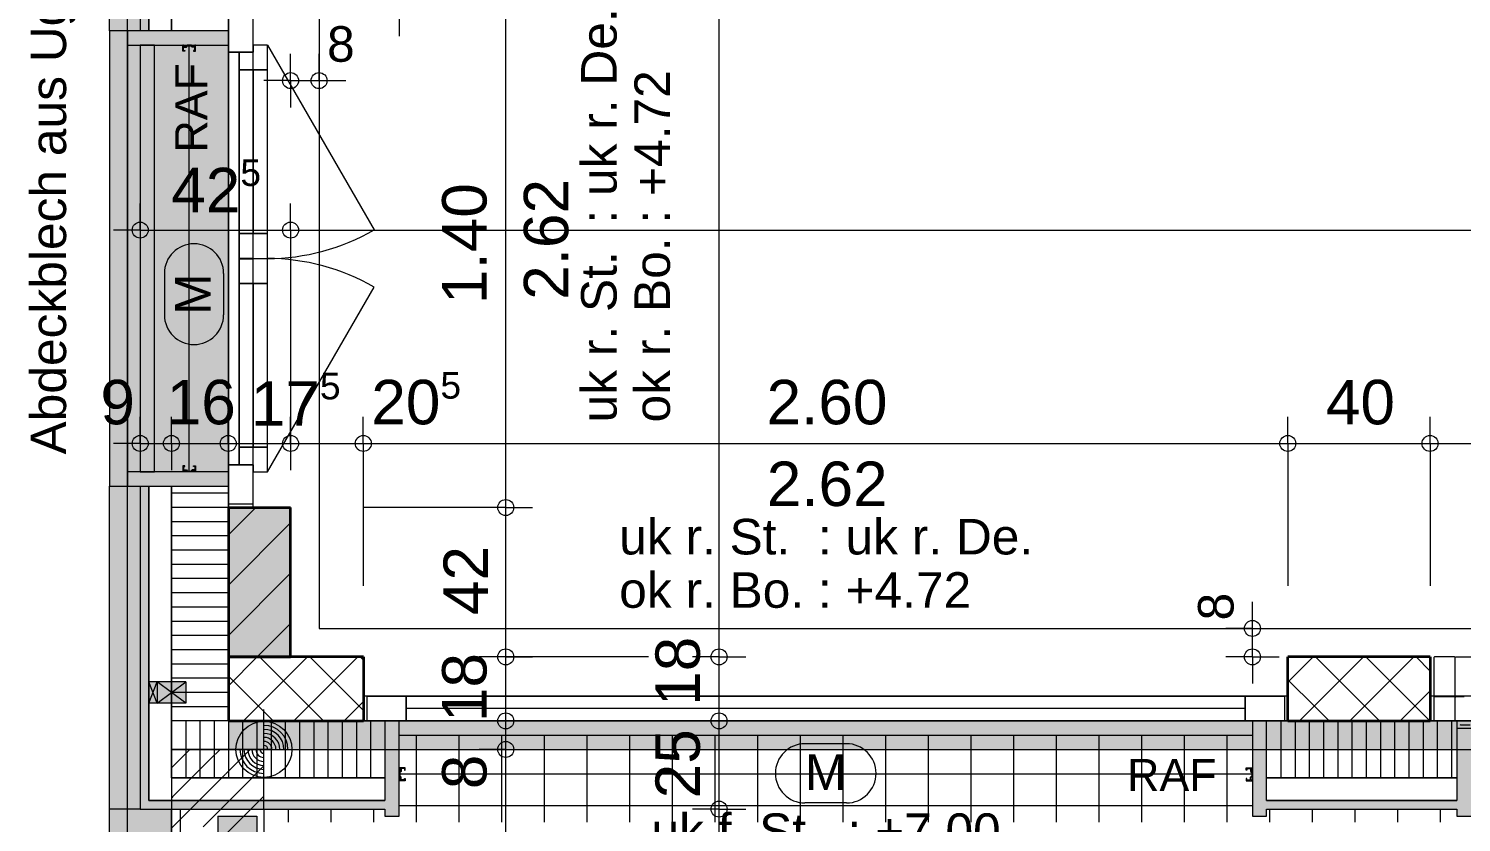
# Model space of a CAD drawing. Header units: metres. Extents: x 0.003 to 0.843, y 0.003 to 0.597.
# Drawn here: x 0.3071 to 0.3877, y 0.1575 to 0.2022 of the extents above; entities that cross this region are included whole.
import ezdxf

# ---------------------------------------------------------------- set-up
doc = ezdxf.new("R2010")
doc.units = ezdxf.units.M
for name, pattern in [('AUSGEZOGEN', [0]), ('LINIE_23', [0.0079, 0.004, -0.0013, 0, -0.0013, 0, -0.0013]), ('PUNKT2', [3.175, 0, -3.175]), ('STRICHLINIE', [19.05, 12.7, -6.35]), ('STRICHPUNKT', [25.4, 12.7, -6.35, 0, -6.35])]:
    doc.linetypes.add(name, pattern=pattern)
for name, color, linetype, lineweight in [('Allgemein', 7, 'AUSGEZOGEN', 18), ('Ausbau Raeume', 7, 'AUSGEZOGEN', 18), ('Aussenwandverkleidung', 7, 'AUSGEZOGEN', 18), ('Bauachsen grob', 7, 'STRICHPUNKT', 13), ('Beton Ansicht', 7, 'AUSGEZOGEN', 13), ('Beton verdeckt vorne', 7, 'STRICHLINIE', 13), ('Bodenplatte', 7, 'AUSGEZOGEN', 18), ('Daemmung', 7, 'AUSGEZOGEN', 18), ('Decke', 7, 'AUSGEZOGEN', 35), ('Dichtung', 240, 'AUSGEZOGEN', 13), ('Elektro Text', 251, 'AUSGEZOGEN', 18), ('Fenster', 7, 'AUSGEZOGEN', 18), ('Fuellflaeche tragende Wände MW', 7, 'AUSGEZOGEN', 13), ('Holz Fassadenverkleidung', 7, 'AUSGEZOGEN', 18), ('Holz Unterkonstruktion', 7, 'AUSGEZOGEN', 25), ('Holzgelaender', 7, 'AUSGEZOGEN', 25), ('Konstruktion oben', 7, 'STRICHLINIE', 13), ('Oeffnungsrichtung Fenster', 7, 'AUSGEZOGEN', 13), ('Rolladen', 7, 'AUSGEZOGEN', 13), ('Spengler', 7, 'AUSGEZOGEN', 18), ('Text Koten', 7, 'AUSGEZOGEN', 25), ('Text Werkplan Ausfuehrung', 7, 'AUSGEZOGEN', 25), ('Unterkonstruktion', 7, 'AUSGEZOGEN', 18), ('Vorhangbrett', 7, 'AUSGEZOGEN', 13), ('Wand Beton bewehrt', 7, 'AUSGEZOGEN', 35), ('Wand Mauerwerk tragend', 7, 'AUSGEZOGEN', 35), ('Werkplan- Ausfuehrungsmasse', 7, 'AUSGEZOGEN', 13)]:
    doc.layers.add(name, color=color, linetype=linetype, lineweight=lineweight)
doc.styles.add('ARIAL', font='ARIAL.TTF')

msp = doc.modelspace()

# ---------------------------------------------------------------- hatches: boundary and pattern name
at = {"layer": 'Allgemein', "linetype": 'AUSGEZOGEN', "lineweight": 13}
h = msp.add_hatch(color=32, dxfattribs=at)
h.paths.add_polyline_path([(0.31388, 0.15876), (0.31388, 0.17644), (0.3134, 0.17644), (0.3134, 0.15876)])
h.paths.add_polyline_path([(0.31388, 0.20204), (0.31388, 0.20324), (0.3134, 0.20324), (0.3134, 0.20204)])
for points in [[(0.32796, 0.16004), (0.32796, 0.16324), (0.32716, 0.16324), (0.32716, 0.16004), (0.32716, 0.15924), (0.32716, 0.15876), (0.32716, 0.15828), (0.32716, 0.15788), (0.32796, 0.15788), (0.32796, 0.15828), (0.32796, 0.15876), (0.32796, 0.15924)], [(0.37676, 0.16004), (0.37676, 0.16324), (0.37596, 0.16324), (0.37596, 0.16004), (0.37596, 0.15924), (0.37596, 0.15876), (0.37596, 0.15828), (0.37596, 0.15788), (0.37676, 0.15788), (0.37676, 0.15828), (0.37676, 0.15876), (0.37676, 0.15924)]]:
    msp.add_hatch(color=32, dxfattribs=at).paths.add_polyline_path(points)
h = msp.add_hatch(color=32, dxfattribs=at)
h.paths.add_polyline_path([(0.47236, 0.15876), (0.45036, 0.15876), (0.45036, 0.15828), (0.47236, 0.15828)])
h.paths.add_polyline_path([(0.57196, 0.15828), (0.57196, 0.15876), (0.56126, 0.15876), (0.56126, 0.15828)])
h.paths.add_polyline_path([(0.49836, 0.15828), (0.49836, 0.15876), (0.47636, 0.15876), (0.47636, 0.15828)])
h.paths.add_polyline_path([(0.3134, 0.15828), (0.32716, 0.15828), (0.32716, 0.15876), (0.3134, 0.15876)])
h.paths.add_polyline_path([(0.62156, 0.15876), (0.62156, 0.15828), (0.63484, 0.15828), (0.63484, 0.15876)])
h.paths.add_polyline_path([(0.37676, 0.15876), (0.37676, 0.15828), (0.38746, 0.15828), (0.38746, 0.15876)])
at = {"layer": 'Bodenplatte', "linetype": 'AUSGEZOGEN', "lineweight": 13}
msp.add_hatch(color=71, dxfattribs=at).paths.add_polyline_path([(0.31836, 0.16324), (0.31836, 0.16164), (0.63036, 0.16164), (0.63036, 0.16324)])
at = {"layer": 'Daemmung', "linetype": 'AUSGEZOGEN', "lineweight": 13}
for points in [[(0.31516, 0.20124), (0.31836, 0.20124), (0.31836, 0.20204), (0.31516, 0.20204), (0.31436, 0.20204), (0.31388, 0.20204), (0.3134, 0.20204), (0.31268, 0.20204), (0.31268, 0.20124), (0.3134, 0.20124), (0.31388, 0.20124), (0.31436, 0.20124)], [(0.31516, 0.17644), (0.31836, 0.17644), (0.31836, 0.17724), (0.31516, 0.17724), (0.31436, 0.17724), (0.31388, 0.17724), (0.3134, 0.17724), (0.31268, 0.17724), (0.31268, 0.17644), (0.3134, 0.17644), (0.31388, 0.17644), (0.31436, 0.17644)], [(0.38826, 0.16004), (0.38826, 0.162814), (0.38746, 0.162814), (0.38746, 0.16004), (0.38746, 0.15924), (0.38746, 0.15876), (0.38746, 0.15828), (0.38746, 0.15788), (0.38826, 0.15788), (0.38826, 0.15828), (0.38826, 0.15876), (0.38826, 0.15924)]]:
    msp.add_hatch(color=32, dxfattribs=at).paths.add_polyline_path(points)
at = {"layer": 'Fuellflaeche tragende Wände MW', "linetype": 'AUSGEZOGEN', "lineweight": 13}
msp.add_hatch(color=241, dxfattribs=at).paths.add_polyline_path([(0.31836, 0.17524), (0.31836, 0.16684), (0.32186, 0.16684), (0.32186, 0.17524)])
at = {"layer": 'Holz Unterkonstruktion', "linetype": 'AUSGEZOGEN', "lineweight": 13}
for points in [[(0.31436, 0.16424), (0.31436, 0.16544), (0.31388, 0.16544), (0.31388, 0.16424)], [(0.31596, 0.16424), (0.31596, 0.16544), (0.31436, 0.16544), (0.31436, 0.16424)]]:
    msp.add_hatch(color=32, dxfattribs=at).paths.add_polyline_path(points)
at = {"layer": 'Holzgelaender', "linetype": 'AUSGEZOGEN', "lineweight": 13}
msp.add_hatch(color=254, dxfattribs=at).paths.add_polyline_path([(0.3142, 0.20124), (0.3142, 0.17724), (0.3134, 0.17724), (0.3134, 0.20124)], flags=16)
at = {"layer": 'Rolladen', "linetype": 'AUSGEZOGEN', "lineweight": 13, "true_color": 0xf2edfc}
msp.add_hatch(color=7, dxfattribs=at).paths.add_polyline_path([(0.31776, 0.15788), (0.31776, 0.11774), (0.31996, 0.11774), (0.31996, 0.15788)])
at = {"layer": 'Spengler', "linetype": 'AUSGEZOGEN', "lineweight": 13}
for points in [[(0.31168, 0.23894), (0.31168, 0.20204), (0.3134, 0.20204), (0.3134, 0.23894)], [(0.31168, 0.17644), (0.31268, 0.17644), (0.31268, 0.17724), (0.31836, 0.17724), (0.31836, 0.20124), (0.31268, 0.20124), (0.31268, 0.20204), (0.31168, 0.20204)], [(0.31168, 0.17644), (0.31168, 0.10906), (0.37596, 0.10906), (0.37596, 0.11254), (0.31516, 0.11254), (0.31516, 0.15828), (0.3134, 0.15828), (0.3134, 0.17644)]]:
    msp.add_hatch(color=254, dxfattribs=at).paths.add_polyline_path(points)

# ---------------------------------------------------------------- linework, layer by layer
at = {"layer": 'Allgemein', "color": 7, "linetype": 'AUSGEZOGEN', "lineweight": 13}
for p, q in [((0.3134, 0.20324), (0.3134, 0.20204)), ((0.31388, 0.20204), (0.31388, 0.20324)), ((0.3134, 0.17644), (0.3134, 0.15876)), ((0.31388, 0.15924), (0.31388, 0.17644)), ((0.32796, 0.16324), (0.32716, 0.16324)), ((0.32716, 0.16324), (0.32716, 0.16004)), ((0.32796, 0.16004), (0.32796, 0.16324)), ((0.37676, 0.16324), (0.37596, 0.16324)), ((0.37596, 0.16324), (0.37596, 0.16004)), ((0.37676, 0.16004), (0.37676, 0.16324)), ((0.32716, 0.16004), (0.32716, 0.15924)), ((0.32796, 0.15924), (0.32796, 0.16004)), ((0.37596, 0.16004), (0.37596, 0.15924)), ((0.37676, 0.15924), (0.37676, 0.16004)), ((0.3134, 0.15876), (0.3134, 0.15828)), ((0.31388, 0.15876), (0.31388, 0.15924)), ((0.32716, 0.15876), (0.31388, 0.15876)), ((0.32716, 0.15924), (0.32716, 0.15876)), ((0.32796, 0.15876), (0.32796, 0.15924)), ((0.32796, 0.15828), (0.32796, 0.15876)), ((0.37596, 0.15924), (0.37596, 0.15876)), ((0.37596, 0.15876), (0.37596, 0.15828)), ((0.37676, 0.15876), (0.37676, 0.15924)), ((0.38746, 0.15876), (0.37676, 0.15876)), ((0.3134, 0.15828), (0.32036, 0.15828)), ((0.32036, 0.15828), (0.32716, 0.15828)), ((0.32716, 0.15828), (0.32716, 0.15788)), ((0.32796, 0.15788), (0.32796, 0.15828)), ((0.37596, 0.15828), (0.37596, 0.15788)), ((0.37676, 0.15788), (0.37676, 0.15828)), ((0.37676, 0.15828), (0.38746, 0.15828)), ((0.32716, 0.15788), (0.32796, 0.15788)), ((0.37596, 0.15788), (0.37676, 0.15788))]:
    msp.add_line(p, q, dxfattribs=at)
at = {"layer": 'Ausbau Raeume', "color": 254, "linetype": 'AUSGEZOGEN', "lineweight": 18}
for p, q in [((0.328942, 0.157546), (0.328942, 0.16244)), ((0.331342, 0.157546), (0.331342, 0.16244)), ((0.333742, 0.157546), (0.333742, 0.16244)), ((0.336142, 0.157546), (0.336142, 0.16244)), ((0.338542, 0.157546), (0.338542, 0.16244)), ((0.340942, 0.157546), (0.340942, 0.16244)), ((0.343342, 0.157546), (0.343342, 0.16244)), ((0.345742, 0.157546), (0.345742, 0.16244)), ((0.348142, 0.157546), (0.348142, 0.16244)), ((0.350542, 0.157546), (0.350542, 0.16244)), ((0.352942, 0.157546), (0.352942, 0.16244)), ((0.355342, 0.157546), (0.355342, 0.16244)), ((0.357742, 0.157546), (0.357742, 0.16244)), ((0.360142, 0.157546), (0.360142, 0.16244)), ((0.362542, 0.157546), (0.362542, 0.16244)), ((0.364942, 0.157546), (0.364942, 0.16244)), ((0.367342, 0.157546), (0.367342, 0.16244)), ((0.369742, 0.157546), (0.369742, 0.16244)), ((0.372142, 0.157546), (0.372142, 0.16244)), ((0.374542, 0.157546), (0.374542, 0.16244)), ((0.321742, 0.157546), (0.321742, 0.15828)), ((0.324142, 0.157546), (0.324142, 0.15828)), ((0.326542, 0.157546), (0.326542, 0.15828)), ((0.376942, 0.157546), (0.376942, 0.15828)), ((0.379342, 0.157546), (0.379342, 0.15828)), ((0.381742, 0.157546), (0.381742, 0.15828)), ((0.384142, 0.157546), (0.384142, 0.15828)), ((0.386542, 0.157546), (0.386542, 0.15828))]:
    msp.add_line(p, q, dxfattribs=at)
at = {"layer": 'Aussenwandverkleidung', "color": 7, "linetype": 'STRICHLINIE', "lineweight": 13}
msp.add_line((0.31268, 0.20124), (0.31268, 0.17724), dxfattribs=at)
at = {"layer": 'Bauachsen grob', "color": 32, "linetype": 'LINIE_23', "lineweight": 25, "true_color": 0xc36e14}
msp.add_line((0.32086, 0.01554), (0.32086, 0.58264), dxfattribs=at)
at = {"layer": 'Beton Ansicht', "color": 7, "linetype": 'AUSGEZOGEN', "lineweight": 13}
msp.add_line((0.32036, 0.15828), (0.32036, 0.11774), dxfattribs=at)
at = {"layer": 'Beton verdeckt vorne', "color": 7, "linetype": 'STRICHLINIE', "lineweight": 13}
for p, q in [((0.32076, 0.16164), (0.31516, 0.16164)), ((0.31836, 0.16164), (0.31516, 0.16164)), ((0.31516, 0.16164), (0.31516, 0.15828)), ((0.32036, 0.15828), (0.32036, 0.16164)), ((0.31516, 0.11254), (0.31516, 0.15828))]:
    msp.add_line(p, q, dxfattribs=at)
at = {"layer": 'Bodenplatte', "color": 92, "linetype": 'STRICHLINIE', "lineweight": 18}
for p, q in [((0.31836, 0.16324), (0.31836, 0.16164)), ((0.63036, 0.16324), (0.31836, 0.16324)), ((0.31516, 0.16164), (0.63356, 0.16164)), ((0.31516, 0.16164), (0.31516, 0.11254))]:
    msp.add_line(p, q, dxfattribs=at)
at = {"layer": 'Daemmung', "color": 7, "linetype": 'AUSGEZOGEN', "lineweight": 18}
for p, q in [((0.31516, 0.20324), (0.31516, 0.20204)), ((0.31836, 0.20204), (0.31836, 0.20324)), ((0.31836, 0.20204), (0.31516, 0.20204)), ((0.31516, 0.17644), (0.31836, 0.17644)), ((0.31516, 0.17644), (0.31516, 0.16324)), ((0.31836, 0.17524), (0.31836, 0.17644)), ((0.31836, 0.16684), (0.31836, 0.17524)), ((0.31836, 0.16324), (0.31836, 0.16684)), ((0.31516, 0.16324), (0.31516, 0.16004)), ((0.32596, 0.16324), (0.31836, 0.16324)), ((0.32716, 0.16324), (0.32596, 0.16324)), ((0.32716, 0.16324), (0.32716, 0.16004)), ((0.37676, 0.16004), (0.37676, 0.16324)), ((0.37796, 0.16324), (0.37676, 0.16324)), ((0.38596, 0.16324), (0.37796, 0.16324)), ((0.38746, 0.16324), (0.38596, 0.16324)), ((0.38746, 0.16324), (0.38746, 0.162814)), ((0.38746, 0.162814), (0.38746, 0.16004)), ((0.31516, 0.16004), (0.32716, 0.16004)), ((0.37676, 0.16004), (0.38746, 0.16004))]:
    msp.add_line(p, q, dxfattribs=at)
at = {"layer": 'Daemmung', "color": 7, "linetype": 'AUSGEZOGEN', "lineweight": 13}
for p, q in [((0.3134, 0.20204), (0.31268, 0.20204)), ((0.31268, 0.20204), (0.31268, 0.20124)), ((0.31436, 0.20204), (0.31388, 0.20204)), ((0.31516, 0.20204), (0.31436, 0.20204)), ((0.31836, 0.20204), (0.31516, 0.20204)), ((0.31836, 0.20124), (0.31836, 0.20204)), ((0.31268, 0.20124), (0.3134, 0.20124)), ((0.3134, 0.20124), (0.31388, 0.20124)), ((0.31388, 0.20124), (0.31436, 0.20124)), ((0.31436, 0.20124), (0.31516, 0.20124)), ((0.31516, 0.20124), (0.31836, 0.20124)), ((0.3134, 0.17724), (0.31268, 0.17724)), ((0.31268, 0.17724), (0.31268, 0.17644)), ((0.31388, 0.17724), (0.3134, 0.17724)), ((0.31436, 0.17724), (0.31388, 0.17724)), ((0.31516, 0.17724), (0.31436, 0.17724)), ((0.31836, 0.17724), (0.31516, 0.17724)), ((0.31836, 0.17644), (0.31836, 0.17724)), ((0.31268, 0.17644), (0.3134, 0.17644)), ((0.31388, 0.17644), (0.31436, 0.17644)), ((0.31436, 0.17644), (0.31516, 0.17644)), ((0.31516, 0.17644), (0.31836, 0.17644)), ((0.31596, 0.16324), (0.31596, 0.16004)), ((0.31596, 0.16324), (0.31596, 0.16004)), ((0.31676, 0.16324), (0.31676, 0.16004)), ((0.31756, 0.16324), (0.31756, 0.16004)), ((0.31836, 0.16324), (0.31836, 0.16004)), ((0.31916, 0.16324), (0.31916, 0.16004)), ((0.31916, 0.16324), (0.31916, 0.16004)), ((0.31996, 0.16324), (0.31996, 0.16004)), ((0.32076, 0.16324), (0.32076, 0.16004)), ((0.32156, 0.16324), (0.32156, 0.16004)), ((0.32236, 0.16324), (0.32236, 0.16004)), ((0.32236, 0.16324), (0.32236, 0.16004)), ((0.32316, 0.16324), (0.32316, 0.16004)), ((0.32396, 0.16324), (0.32396, 0.16004)), ((0.32476, 0.16324), (0.32476, 0.16004)), ((0.32556, 0.16324), (0.32556, 0.16004)), ((0.32556, 0.16324), (0.32556, 0.16004)), ((0.32636, 0.16324), (0.32636, 0.16004)), ((0.32716, 0.16324), (0.32716, 0.16004)), ((0.38826, 0.162814), (0.38746, 0.162814)), ((0.38746, 0.162814), (0.38746, 0.16004)), ((0.38746, 0.16004), (0.38746, 0.15924)), ((0.38746, 0.15924), (0.38746, 0.15876)), ((0.38746, 0.15828), (0.38746, 0.15788)), ((0.38746, 0.15788), (0.38826, 0.15788))]:
    msp.add_line(p, q, dxfattribs=at)
for points in [[(0.31836, 0.17604), (0.31836, 0.17604), (0.31836, 0.17604), (0.31836, 0.17604), (0.31516, 0.17604)], [(0.31836, 0.17604), (0.31836, 0.17604), (0.31836, 0.17604), (0.31836, 0.17604), (0.31516, 0.17604)], [(0.31836, 0.17524), (0.31836, 0.17524), (0.31836, 0.17524), (0.31836, 0.17524), (0.31516, 0.17524)], [(0.31836, 0.17444), (0.31836, 0.17444), (0.31836, 0.17444), (0.31836, 0.17444), (0.31516, 0.17444)], [(0.31836, 0.17364), (0.31836, 0.17364), (0.31836, 0.17364), (0.31836, 0.17364), (0.31516, 0.17364)], [(0.31836, 0.17284), (0.31836, 0.17284), (0.31836, 0.17284), (0.31836, 0.17284), (0.31516, 0.17284)], [(0.31836, 0.17284), (0.31836, 0.17284), (0.31836, 0.17284), (0.31836, 0.17284), (0.31516, 0.17284)], [(0.31836, 0.17204), (0.31836, 0.17204), (0.31836, 0.17204), (0.31836, 0.17204), (0.31516, 0.17204)], [(0.31836, 0.17124), (0.31836, 0.17124), (0.31836, 0.17124), (0.31836, 0.17124), (0.31516, 0.17124)], [(0.31836, 0.17044), (0.31836, 0.17044), (0.31836, 0.17044), (0.31836, 0.17044), (0.31516, 0.17044)], [(0.31836, 0.16964), (0.31836, 0.16964), (0.31836, 0.16964), (0.31836, 0.16964), (0.31516, 0.16964)], [(0.31836, 0.16964), (0.31836, 0.16964), (0.31836, 0.16964), (0.31836, 0.16964), (0.31516, 0.16964)], [(0.31836, 0.16884), (0.31836, 0.16884), (0.31836, 0.16884), (0.31836, 0.16884), (0.31516, 0.16884)], [(0.31836, 0.16804), (0.31836, 0.16804), (0.31516, 0.16804)], [(0.31836, 0.16724), (0.31836, 0.16724), (0.31516, 0.16724)], [(0.31836, 0.16644), (0.31836, 0.16644), (0.31516, 0.16644)], [(0.31836, 0.16644), (0.31836, 0.16644), (0.31516, 0.16644)], [(0.31836, 0.16564), (0.31836, 0.16564), (0.31516, 0.16564)], [(0.31836, 0.16484), (0.31836, 0.16484), (0.31516, 0.16484)], [(0.31836, 0.16404), (0.31836, 0.16404), (0.31516, 0.16404)], [(0.31836, 0.16324), (0.31836, 0.16324), (0.31516, 0.16324)], [(0.37756, 0.16324), (0.37756, 0.16324), (0.37756, 0.16324), (0.37756, 0.16324), (0.37756, 0.16004)], [(0.37836, 0.16324), (0.37836, 0.16324), (0.37836, 0.16324), (0.37836, 0.16324), (0.37836, 0.16004)], [(0.37916, 0.16324), (0.37916, 0.16324), (0.37916, 0.16324), (0.37916, 0.16324), (0.37916, 0.16004)], [(0.37996, 0.16324), (0.37996, 0.16324), (0.37996, 0.16324), (0.37996, 0.16324), (0.37996, 0.16004)], [(0.37996, 0.16324), (0.37996, 0.16324), (0.37996, 0.16324), (0.37996, 0.16324), (0.37996, 0.16004)], [(0.38076, 0.16324), (0.38076, 0.16324), (0.38076, 0.16324), (0.38076, 0.16324), (0.38076, 0.16004)], [(0.38156, 0.16324), (0.38156, 0.16324), (0.38156, 0.16324), (0.38156, 0.16324), (0.38156, 0.16004)], [(0.38236, 0.16324), (0.38236, 0.16324), (0.38236, 0.16324), (0.38236, 0.16324), (0.38236, 0.16004)], [(0.38316, 0.16324), (0.38316, 0.16324), (0.38316, 0.16324), (0.38316, 0.16324), (0.38316, 0.16004)], [(0.38316, 0.16324), (0.38316, 0.16324), (0.38316, 0.16324), (0.38316, 0.16324), (0.38316, 0.16004)], [(0.38396, 0.16324), (0.38396, 0.16324), (0.38396, 0.16324), (0.38396, 0.16324), (0.38396, 0.16004)], [(0.38476, 0.16324), (0.38476, 0.16324), (0.38476, 0.16324), (0.38476, 0.16324), (0.38476, 0.16004)], [(0.38556, 0.16324), (0.38556, 0.16324), (0.38556, 0.16324), (0.38556, 0.16324), (0.38556, 0.16004)], [(0.38636, 0.16324), (0.38636, 0.16324), (0.38636, 0.16324), (0.38636, 0.16324), (0.38636, 0.16004)], [(0.38636, 0.16324), (0.38636, 0.16324), (0.38636, 0.16324), (0.38636, 0.16324), (0.38636, 0.16004)], [(0.38716, 0.16324), (0.38716, 0.16324), (0.38716, 0.16324), (0.38716, 0.16324), (0.38716, 0.16004)]]:
    msp.add_lwpolyline(points, dxfattribs=at)
at = {"layer": 'Decke', "color": 92, "linetype": 'STRICHPUNKT', "lineweight": 18}
for p, q in [((0.31836, 0.16324), (0.31836, 0.16164)), ((0.63036, 0.16324), (0.31836, 0.16324)), ((0.31836, 0.16164), (0.31516, 0.16164)), ((0.31516, 0.16164), (0.31516, 0.11254)), ((0.31836, 0.16164), (0.63036, 0.16164))]:
    msp.add_line(p, q, dxfattribs=at)
at = {"layer": 'Dichtung', "color": 21, "linetype": 'AUSGEZOGEN', "lineweight": 13, "true_color": 0xffa8a8}
for p, q in [((0.31516, 0.160605), (0.316195, 0.16164)), ((0.317359, 0.161107), (0.317892, 0.16164)), ((0.318208, 0.160258), (0.319589, 0.16164)), ((0.315238, 0.158986), (0.317355, 0.161103)), ((0.319056, 0.15941), (0.32036, 0.160714)), ((0.316086, 0.158137), (0.318204, 0.160254)), ((0.31516, 0.158908), (0.315234, 0.158981)), ((0.316935, 0.157289), (0.319052, 0.159406)), ((0.319905, 0.158561), (0.32036, 0.159017)), ((0.31516, 0.157211), (0.316082, 0.158133)), ((0.317783, 0.15644), (0.319901, 0.158557))]:
    msp.add_line(p, q, dxfattribs=at)
at = {"layer": 'Elektro Text', "color": 40, "linetype": 'AUSGEZOGEN', "lineweight": 18}
for p, q in [((0.31476, 0.188401), (0.31476, 0.186073)), ((0.318093, 0.188401), (0.318093, 0.186073)), ((0.353121, 0.16196), (0.350793, 0.16196)), ((0.353121, 0.158627), (0.350793, 0.158627))]:
    msp.add_line(p, q, dxfattribs=at)
for centre, start, end in [((0.316427, 0.188401), 0, 180), ((0.316427, 0.186073), 180, 0), ((0.350793, 0.160293), 90, 270), ((0.353121, 0.160293), 270, 90)]:
    msp.add_arc(centre, 0.001667, start, end, dxfattribs=at)
at = {"layer": 'Fenster', "color": 7, "linetype": 'AUSGEZOGEN', "lineweight": 13}
for p, q in [((0.31976, 0.19984), (0.31976, 0.19065)), ((0.31976, 0.18783), (0.31976, 0.17864)), ((0.38616, 0.1668), (0.3862, 0.16684)), ((0.38732, 0.16684), (0.3862, 0.16684)), ((0.38736, 0.1668), (0.38732, 0.16684)), ((0.38736, 0.1668), (0.3874, 0.16684)), ((0.3874, 0.16684), (0.38868, 0.16684)), ((0.38616, 0.1668), (0.38616, 0.16462)), ((0.38736, 0.16462), (0.38736, 0.1668)), ((0.38618, 0.1646), (0.38616, 0.16462)), ((0.38616, 0.16456), (0.3862, 0.1646)), ((0.38616, 0.16456), (0.38616, 0.16326)), ((0.38734, 0.1646), (0.38618, 0.1646)), ((0.38736, 0.16456), (0.38732, 0.1646)), ((0.38734, 0.1646), (0.38736, 0.16462)), ((0.38738, 0.1646), (0.38736, 0.16462)), ((0.38736, 0.16456), (0.3874, 0.1646)), ((0.38736, 0.16326), (0.38736, 0.16456)), ((0.387874, 0.1646), (0.38738, 0.1646)), ((0.35195, 0.16394), (0.32836, 0.16394)), ((0.37556, 0.16394), (0.35197, 0.16394)), ((0.38618, 0.16324), (0.38616, 0.16326)), ((0.38618, 0.16324), (0.38734, 0.16324)), ((0.38734, 0.16324), (0.38736, 0.16326)), ((0.38738, 0.16324), (0.38736, 0.16326)), ((0.38842, 0.16324), (0.38738, 0.16324)), ((0.38766, 0.163002), (0.38766, 0.163013)), ((0.388204, 0.162998), (0.387664, 0.162998)), ((0.38767, 0.16303), (0.387678, 0.163034)), ((0.387684, 0.163031), (0.387684, 0.163026)), ((0.387688, 0.163022), (0.387808, 0.163022)), ((0.32796, 0.16244), (0.37596, 0.16244))]:
    msp.add_line(p, q, dxfattribs=at)
for points in [[(0.31836, 0.20304), (0.31836, 0.20084), (0.31976, 0.20084), (0.31976, 0.20304), (0.31836, 0.20304)], [(0.31836, 0.20204), (0.31168, 0.20204), (0.31168, 0.17644), (0.31836, 0.17644), (0.31836, 0.20204)], [(0.31896, 0.17764), (0.31896, 0.18923), (0.31976, 0.18923), (0.31976, 0.18925), (0.31896, 0.18925), (0.31896, 0.20084), (0.31836, 0.20084), (0.31836, 0.17764), (0.31896, 0.17764)], [(0.31976, 0.20124), (0.31976, 0.20084), (0.31896, 0.20084), (0.31896, 0.19984), (0.32056, 0.19984), (0.32056, 0.20124), (0.31976, 0.20124)], [(0.31896, 0.19984), (0.31896, 0.19065), (0.32056, 0.19065), (0.32056, 0.19984), (0.31896, 0.19984)], [(0.31896, 0.19065), (0.31896, 0.18925), (0.31976, 0.18925), (0.32056, 0.18925), (0.32056, 0.19065), (0.31896, 0.19065)], [(0.31976, 0.18923), (0.31896, 0.18923), (0.31896, 0.18783), (0.32056, 0.18783), (0.32056, 0.18923), (0.31976, 0.18923)], [(0.31896, 0.18783), (0.31896, 0.17864), (0.32056, 0.17864), (0.32056, 0.18783), (0.31896, 0.18783)], [(0.31896, 0.17864), (0.31896, 0.17764), (0.31976, 0.17764), (0.31976, 0.17724), (0.32056, 0.17724), (0.32056, 0.17864), (0.31896, 0.17864)], [(0.31836, 0.17764), (0.31836, 0.17544), (0.31976, 0.17544), (0.31976, 0.17764), (0.31836, 0.17764)], [(0.32836, 0.16324), (0.32616, 0.16324), (0.32616, 0.16464), (0.32836, 0.16464), (0.32836, 0.16324)], [(0.37556, 0.16324), (0.32836, 0.16324), (0.32836, 0.16464), (0.37556, 0.16464), (0.37556, 0.16324)], [(0.37776, 0.16324), (0.37556, 0.16324), (0.37556, 0.16464), (0.37776, 0.16464), (0.37776, 0.16324)]]:
    msp.add_lwpolyline(points, dxfattribs=at)
for centre, radius, start, end in [((0.38768, 0.163013), 0.00002, 120.0001, 179.9999), ((0.387664, 0.163002), 0.000004, 179.9999, 270.0001), ((0.38768, 0.163031), 0.000004, 0.0001, 120.0001), ((0.387688, 0.163026), 0.000004, 179.9999, 270.0001)]:
    msp.add_arc(centre, radius, start, end, dxfattribs=at)
at = {"layer": 'Holz Fassadenverkleidung', "color": 7, "linetype": 'PUNKT2', "lineweight": 13}
msp.add_line((0.31268, 0.48932), (0.31268, 0.11006), dxfattribs=at)
at = {"layer": 'Holz Unterkonstruktion', "color": 7, "linetype": 'AUSGEZOGEN', "lineweight": 13}
for p, q in [((0.31388, 0.16544), (0.31388, 0.16424)), ((0.31436, 0.16544), (0.31388, 0.16544)), ((0.31388, 0.16424), (0.31436, 0.16544)), ((0.31436, 0.16424), (0.31388, 0.16544)), ((0.31436, 0.16544), (0.31436, 0.16424)), ((0.31596, 0.16544), (0.31436, 0.16544)), ((0.31436, 0.16424), (0.31596, 0.16544)), ((0.31596, 0.16424), (0.31436, 0.16544)), ((0.31436, 0.16544), (0.31436, 0.16424)), ((0.31596, 0.16544), (0.31596, 0.16424)), ((0.31436, 0.16424), (0.31388, 0.16424)), ((0.31596, 0.16424), (0.31436, 0.16424))]:
    msp.add_line(p, q, dxfattribs=at)
at = {"layer": 'Holzgelaender', "color": 7, "linetype": 'AUSGEZOGEN', "lineweight": 13}
for p, q in [((0.3134, 0.20124), (0.3134, 0.17724)), ((0.3142, 0.20124), (0.3134, 0.20124)), ((0.3142, 0.17724), (0.3142, 0.20124)), ((0.3134, 0.17724), (0.3142, 0.17724))]:
    msp.add_line(p, q, dxfattribs=at)
at = {"layer": 'Konstruktion oben', "color": 7, "linetype": 'STRICHPUNKT', "lineweight": 18}
for p, q in [((0.31268, 0.11006), (0.31268, 0.48932)), ((0.31564, 0.15828), (0.31564, 0.11302))]:
    msp.add_line(p, q, dxfattribs=at)
at = {"layer": 'Oeffnungsrichtung Fenster', "color": 7, "linetype": 'AUSGEZOGEN', "lineweight": 13}
for p, q in [((0.32056, 0.20124), (0.32656, 0.190848)), ((0.32056, 0.17724), (0.32656, 0.187632))]:
    msp.add_line(p, q, dxfattribs=at)
for centre, start, end in [((0.32056, 0.20124), 270, 300), ((0.32056, 0.17724), 60, 90)]:
    msp.add_arc(centre, 0.012, start, end, dxfattribs=at)
at = {"layer": 'Rolladen', "color": 7, "linetype": 'AUSGEZOGEN', "lineweight": 13}
for p, q in [((0.31584, 0.20123), (0.3158, 0.20123)), ((0.3158, 0.20089), (0.3158, 0.20123)), ((0.31592, 0.20089), (0.3158, 0.20089)), ((0.31584, 0.20117), (0.31584, 0.20123)), ((0.31584, 0.20117), (0.31598, 0.20117)), ((0.31584, 0.20113), (0.315997, 0.20113)), ((0.31584, 0.20093), (0.31584, 0.20113)), ((0.31584, 0.20093), (0.31592, 0.20093)), ((0.31592, 0.20093), (0.31592, 0.20089)), ((0.31598, 0.20117), (0.31605, 0.20124)), ((0.315997, 0.20113), (0.316067, 0.2012)), ((0.31627, 0.20124), (0.31605, 0.20124)), ((0.316067, 0.2012), (0.316253, 0.2012)), ((0.31621, 0.20124), (0.31611, 0.20124)), ((0.31622, 0.20124), (0.31621, 0.20124)), ((0.316323, 0.20113), (0.316253, 0.2012)), ((0.31634, 0.20117), (0.31627, 0.20124)), ((0.31648, 0.20113), (0.316323, 0.20113)), ((0.31648, 0.20117), (0.31634, 0.20117)), ((0.3164, 0.20093), (0.3164, 0.20089)), ((0.31648, 0.20093), (0.3164, 0.20093)), ((0.3164, 0.20089), (0.31652, 0.20089)), ((0.31648, 0.20117), (0.31648, 0.20123)), ((0.31652, 0.20123), (0.31648, 0.20123)), ((0.31648, 0.20093), (0.31648, 0.20113)), ((0.31652, 0.20089), (0.31652, 0.20123)), ((0.31592, 0.17759), (0.3158, 0.17759)), ((0.3158, 0.17759), (0.3158, 0.17725)), ((0.31584, 0.17755), (0.31584, 0.17735)), ((0.31584, 0.17755), (0.31592, 0.17755)), ((0.31584, 0.17735), (0.315997, 0.17735)), ((0.31584, 0.17731), (0.31584, 0.17725)), ((0.31584, 0.17731), (0.31598, 0.17731)), ((0.31592, 0.17755), (0.31592, 0.17759)), ((0.31598, 0.17731), (0.31605, 0.17724)), ((0.315997, 0.17735), (0.316067, 0.17728)), ((0.316323, 0.17735), (0.316253, 0.17728)), ((0.31634, 0.17731), (0.31627, 0.17724)), ((0.31648, 0.17735), (0.316323, 0.17735)), ((0.31648, 0.17731), (0.31634, 0.17731)), ((0.3164, 0.17759), (0.31652, 0.17759)), ((0.3164, 0.17755), (0.3164, 0.17759)), ((0.31648, 0.17755), (0.3164, 0.17755)), ((0.31648, 0.17755), (0.31648, 0.17735)), ((0.31648, 0.17731), (0.31648, 0.17725)), ((0.31652, 0.17759), (0.31652, 0.17725)), ((0.31584, 0.17725), (0.3158, 0.17725)), ((0.31627, 0.17724), (0.31605, 0.17724)), ((0.316067, 0.17728), (0.316253, 0.17728)), ((0.31621, 0.17724), (0.31611, 0.17724)), ((0.31622, 0.17724), (0.31621, 0.17724)), ((0.31652, 0.17725), (0.31648, 0.17725)), ((0.32803, 0.16042), (0.32796, 0.16035)), ((0.32797, 0.16056), (0.32797, 0.1606)), ((0.32831, 0.1606), (0.32797, 0.1606)), ((0.32803, 0.16056), (0.32797, 0.16056)), ((0.32807, 0.160403), (0.328, 0.160333)), ((0.32803, 0.16056), (0.32803, 0.16042)), ((0.32807, 0.16056), (0.32807, 0.160403)), ((0.32827, 0.16056), (0.32807, 0.16056)), ((0.32827, 0.16056), (0.32827, 0.16048)), ((0.32827, 0.16048), (0.32831, 0.16048)), ((0.32831, 0.16048), (0.32831, 0.1606)), ((0.37561, 0.16048), (0.37561, 0.1606)), ((0.37561, 0.1606), (0.37595, 0.1606)), ((0.37565, 0.16048), (0.37561, 0.16048)), ((0.37565, 0.16056), (0.37585, 0.16056)), ((0.37565, 0.16056), (0.37565, 0.16048)), ((0.37585, 0.16056), (0.37585, 0.160403)), ((0.37585, 0.160403), (0.37592, 0.160333)), ((0.37589, 0.16056), (0.37595, 0.16056)), ((0.37589, 0.16056), (0.37589, 0.16042)), ((0.37589, 0.16042), (0.37596, 0.16035)), ((0.37595, 0.16056), (0.37595, 0.1606)), ((0.32796, 0.16013), (0.32796, 0.16035)), ((0.32796, 0.16019), (0.32796, 0.16029)), ((0.32796, 0.16018), (0.32796, 0.16019)), ((0.32803, 0.16006), (0.32796, 0.16013)), ((0.32803, 0.15992), (0.32797, 0.15992)), ((0.32797, 0.15988), (0.32797, 0.15992)), ((0.32831, 0.15988), (0.32797, 0.15988)), ((0.328, 0.160333), (0.328, 0.160147)), ((0.32807, 0.160077), (0.328, 0.160147)), ((0.32803, 0.15992), (0.32803, 0.16006)), ((0.32807, 0.15992), (0.32807, 0.160077)), ((0.32827, 0.15992), (0.32807, 0.15992)), ((0.32827, 0.16), (0.32831, 0.16)), ((0.32827, 0.15992), (0.32827, 0.16)), ((0.32831, 0.16), (0.32831, 0.15988)), ((0.37561, 0.16), (0.37561, 0.15988)), ((0.37565, 0.16), (0.37561, 0.16)), ((0.37561, 0.15988), (0.37595, 0.15988)), ((0.37565, 0.15992), (0.37565, 0.16)), ((0.37565, 0.15992), (0.37585, 0.15992)), ((0.37585, 0.160077), (0.37592, 0.160147)), ((0.37585, 0.15992), (0.37585, 0.160077)), ((0.37589, 0.16006), (0.37596, 0.16013)), ((0.37589, 0.15992), (0.37589, 0.16006)), ((0.37589, 0.15992), (0.37595, 0.15992)), ((0.37592, 0.160333), (0.37592, 0.160147)), ((0.37595, 0.15988), (0.37595, 0.15992)), ((0.37596, 0.16013), (0.37596, 0.16035)), ((0.37596, 0.16019), (0.37596, 0.16029)), ((0.37596, 0.16018), (0.37596, 0.16019))]:
    msp.add_line(p, q, dxfattribs=at)
at = {"layer": 'Rolladen', "color": 7, "linetype": 'STRICHPUNKT', "lineweight": 13}
for p, q in [((0.31616, 0.17724), (0.31616, 0.20124)), ((0.37596, 0.16024), (0.32796, 0.16024)), ((0.32796, 0.15848), (0.37596, 0.15848))]:
    msp.add_line(p, q, dxfattribs=at)
at = {"layer": 'Rolladen', "color": 202, "linetype": 'STRICHPUNKT', "lineweight": 13}
for p, q in [((0.31776, 0.15788), (0.31776, 0.11774)), ((0.31776, 0.15788), (0.31996, 0.15788)), ((0.31996, 0.15788), (0.31996, 0.11774))]:
    msp.add_line(p, q, dxfattribs=at)
at = {"layer": 'Spengler', "color": 7, "linetype": 'AUSGEZOGEN', "lineweight": 13}
for p, q in [((0.31168, 0.20204), (0.31168, 0.23894)), ((0.31168, 0.10906), (0.31168, 0.17644)), ((0.3134, 0.15828), (0.31168, 0.15828)), ((0.31516, 0.15828), (0.31516, 0.11254))]:
    msp.add_line(p, q, dxfattribs=at)
at = {"layer": 'Text Koten', "color": 240, "linetype": 'AUSGEZOGEN', "lineweight": 13}
for p, q in [((0.32036, 0.15939), (0.32036, 0.16389)), ((0.32036, 0.160065), (0.32036, 0.163215)), ((0.31811, 0.16164), (0.32261, 0.16164)), ((0.318787, 0.16164), (0.321935, 0.16164))]:
    msp.add_line(p, q, dxfattribs=at)
msp.add_circle((0.32036, 0.16164), 0.001575, dxfattribs=at)
for radius, start, end in [(0.00135, 0, 90), (0.001125, 0, 90), (0.0009, 0, 90), (0.000675, 0, 90), (0.00045, 0, 90), (0.00135, 180, 270), (0.001125, 180, 270), (0.0009, 180, 270), (0.000675, 180, 270), (0.00045, 180, 270), (0.000225, 180, 270), (0.000225, 0, 90)]:
    msp.add_arc((0.32036, 0.16164), radius, start, end, dxfattribs=at)
at = {"layer": 'Unterkonstruktion', "color": 7, "linetype": 'AUSGEZOGEN', "lineweight": 13}
for p, q in [((0.31388, 0.20324), (0.31388, 0.20204)), ((0.31516, 0.20204), (0.31516, 0.20324)), ((0.31436, 0.20204), (0.31388, 0.20204)), ((0.31516, 0.20204), (0.31436, 0.20204)), ((0.31388, 0.17644), (0.31436, 0.17644)), ((0.31388, 0.17644), (0.31388, 0.15924)), ((0.31436, 0.17644), (0.31516, 0.17644)), ((0.31516, 0.16324), (0.31516, 0.17644)), ((0.31516, 0.16004), (0.31516, 0.16324)), ((0.32716, 0.16004), (0.31516, 0.16004)), ((0.32716, 0.16004), (0.32716, 0.15924)), ((0.37676, 0.15924), (0.37676, 0.16004)), ((0.38746, 0.16004), (0.37676, 0.16004)), ((0.38746, 0.16004), (0.38746, 0.15924)), ((0.31388, 0.15924), (0.31388, 0.15876)), ((0.31388, 0.15876), (0.32716, 0.15876)), ((0.32716, 0.15924), (0.32716, 0.15876)), ((0.37676, 0.15876), (0.37676, 0.15924)), ((0.37676, 0.15876), (0.38746, 0.15876)), ((0.38746, 0.15924), (0.38746, 0.15876))]:
    msp.add_line(p, q, dxfattribs=at)
at = {"layer": 'Vorhangbrett', "color": 191, "linetype": 'STRICHPUNKT', "lineweight": 13, "true_color": 0xbe96ea}
for p, q in [((0.32346, 0.20924), (0.32346, 0.16844)), ((0.32346, 0.16844), (0.45786, 0.16844))]:
    msp.add_line(p, q, dxfattribs=at)
at = {"layer": 'Vorhangbrett', "color": 191, "linetype": 'AUSGEZOGEN', "lineweight": 13, "true_color": 0xbe96ea}
for p, q in [((0.32796, 0.20324), (0.32796, 0.20174)), ((0.32186, 0.19924), (0.32036, 0.19924)), ((0.32186, 0.19924), (0.32346, 0.19924)), ((0.32346, 0.19924), (0.32496, 0.19924)), ((0.37596, 0.16844), (0.37596, 0.16994)), ((0.37596, 0.16684), (0.37596, 0.16844)), ((0.37596, 0.16684), (0.37596, 0.16534))]:
    msp.add_line(p, q, dxfattribs=at)
at = {"layer": 'Vorhangbrett', "color": 191, "linetype": 'AUSGEZOGEN', "lineweight": 18, "true_color": 0xbe96ea}
for p, q in [((0.32186, 0.19924), (0.32186, 0.20074)), ((0.32346, 0.19924), (0.32346, 0.20074)), ((0.32186, 0.19924), (0.32186, 0.19774)), ((0.32346, 0.19924), (0.32346, 0.19774)), ((0.37596, 0.16844), (0.37446, 0.16844)), ((0.37596, 0.16844), (0.37746, 0.16844)), ((0.37596, 0.16684), (0.37446, 0.16684)), ((0.37596, 0.16684), (0.37746, 0.16684))]:
    msp.add_line(p, q, dxfattribs=at)
for centre in [(0.32186, 0.19924), (0.32346, 0.19924), (0.37596, 0.16844), (0.37596, 0.16684)]:
    msp.add_circle(centre, 0.00045, dxfattribs=at)
at = {"layer": 'Wand Beton bewehrt', "color": 7, "linetype": 'AUSGEZOGEN', "lineweight": 35}
for p, q in [((0.32186, 0.16684), (0.31836, 0.16684)), ((0.31836, 0.16684), (0.31836, 0.16324)), ((0.32596, 0.16684), (0.32186, 0.16684)), ((0.32596, 0.16684), (0.32596, 0.16464)), ((0.37796, 0.16464), (0.37796, 0.16684)), ((0.38596, 0.16684), (0.37796, 0.16684)), ((0.38596, 0.16684), (0.38596, 0.16464)), ((0.32596, 0.16464), (0.32596, 0.16324)), ((0.37796, 0.16324), (0.37796, 0.16464)), ((0.38596, 0.16464), (0.38596, 0.16324)), ((0.31836, 0.16324), (0.32596, 0.16324)), ((0.37796, 0.16324), (0.38596, 0.16324))]:
    msp.add_line(p, q, dxfattribs=at)
at = {"layer": 'Wand Beton bewehrt', "color": 7, "linetype": 'AUSGEZOGEN', "lineweight": 13}
for p, q in [((0.31836, 0.165219), (0.319981, 0.16684)), ((0.319209, 0.16324), (0.322809, 0.16684)), ((0.323711, 0.16324), (0.320111, 0.16684)), ((0.322038, 0.16324), (0.325638, 0.16684)), ((0.32596, 0.16382), (0.32294, 0.16684)), ((0.32596, 0.166648), (0.325768, 0.16684)), ((0.320883, 0.16324), (0.31836, 0.165763)), ((0.324866, 0.16324), (0.32596, 0.164334))]:
    msp.add_line(p, q, dxfattribs=at)
at = {"layer": 'Wand Beton bewehrt', "color": 180, "linetype": 'STRICHPUNKT', "lineweight": 13}
for p, q in [((0.37796, 0.16464), (0.32596, 0.16464)), ((0.32596, 0.16464), (0.32596, 0.16324)), ((0.37796, 0.16324), (0.37796, 0.16464)), ((0.45186, 0.16464), (0.38596, 0.16464)), ((0.38596, 0.16464), (0.38596, 0.16324)), ((0.32596, 0.16324), (0.32716, 0.16324)), ((0.32716, 0.16324), (0.32796, 0.16324)), ((0.32796, 0.16324), (0.37596, 0.16324)), ((0.37596, 0.16324), (0.37676, 0.16324)), ((0.37676, 0.16324), (0.37796, 0.16324)), ((0.38596, 0.16324), (0.38746, 0.16324)), ((0.38746, 0.16324), (0.38826, 0.16324))]:
    msp.add_line(p, q, dxfattribs=at)
at = {"layer": 'Wand Beton bewehrt', "color": 7, "linetype": 'AUSGEZOGEN', "lineweight": 13}
for points in [[(0.37796, 0.165422), (0.379378, 0.16684), (0.379378, 0.16684)], [(0.378606, 0.16324), (0.379392, 0.164026), (0.379392, 0.164026), (0.382206, 0.16684), (0.382206, 0.16684)], [(0.383108, 0.16324), (0.38228, 0.164068), (0.38228, 0.164068), (0.379508, 0.16684), (0.379508, 0.16684)], [(0.381435, 0.16324), (0.382263, 0.164068), (0.382263, 0.164068), (0.385035, 0.16684), (0.385035, 0.16684)], [(0.385937, 0.16324), (0.385068, 0.164109), (0.385068, 0.164109), (0.382337, 0.16684), (0.382337, 0.16684)], [(0.38596, 0.166045), (0.385165, 0.16684), (0.385165, 0.16684)], [(0.38028, 0.16324), (0.379493, 0.164027), (0.379493, 0.164027), (0.37796, 0.16556)], [(0.384263, 0.16324), (0.385133, 0.16411), (0.385133, 0.16411), (0.38596, 0.164937)]]:
    msp.add_lwpolyline(points, dxfattribs=at)
at = {"layer": 'Wand Mauerwerk tragend', "color": 180, "linetype": 'STRICHPUNKT', "lineweight": 13}
for p, q in [((0.31836, 0.20324), (0.31836, 0.20204)), ((0.31976, 0.17524), (0.31976, 0.20324)), ((0.31836, 0.20204), (0.31836, 0.20124)), ((0.31836, 0.20124), (0.31836, 0.17724)), ((0.31836, 0.17724), (0.31836, 0.17644)), ((0.31836, 0.17644), (0.31836, 0.17524)), ((0.31836, 0.17524), (0.31976, 0.17524))]:
    msp.add_line(p, q, dxfattribs=at)
at = {"layer": 'Wand Mauerwerk tragend', "color": 7, "linetype": 'AUSGEZOGEN', "lineweight": 35}
for p, q in [((0.31836, 0.17524), (0.31976, 0.17524)), ((0.31836, 0.17524), (0.31836, 0.16684)), ((0.31976, 0.17524), (0.32186, 0.17524)), ((0.32186, 0.16684), (0.32186, 0.17524)), ((0.31836, 0.16684), (0.32186, 0.16684))]:
    msp.add_line(p, q, dxfattribs=at)
at = {"layer": 'Wand Mauerwerk tragend', "color": 7, "linetype": 'AUSGEZOGEN', "lineweight": 13}
for p, q in [((0.31836, 0.173704), (0.319896, 0.17524)), ((0.31836, 0.170876), (0.32186, 0.174376)), ((0.31836, 0.168047), (0.32186, 0.171547)), ((0.319981, 0.16684), (0.32186, 0.168719))]:
    msp.add_line(p, q, dxfattribs=at)
at = {"layer": 'Werkplan- Ausfuehrungsmasse', "color": 7, "linetype": 'AUSGEZOGEN', "lineweight": 13}
for p, q in [((0.34596, 0.16684), (0.34596, 0.27674)), ((0.33396, 0.17524), (0.33396, 0.20324)), ((0.3134, 0.19084), (0.3134, 0.19234)), ((0.32186, 0.19084), (0.32186, 0.19234)), ((0.3134, 0.19084), (0.3119, 0.19084)), ((0.3134, 0.19084), (0.3134, 0.18934)), ((0.3134, 0.19084), (0.3134, 0.19084)), ((0.3134, 0.19084), (0.32186, 0.19084)), ((0.32186, 0.19084), (0.32186, 0.18934)), ((0.32186, 0.19084), (0.32186, 0.17884)), ((0.32186, 0.19084), (0.47185, 0.19084)), ((0.3134, 0.17884), (0.3134, 0.18034)), ((0.31516, 0.17884), (0.31516, 0.18034)), ((0.31835, 0.17884), (0.31835, 0.18034)), ((0.32186, 0.17884), (0.32186, 0.18034)), ((0.32595, 0.17884), (0.32595, 0.18034)), ((0.37795, 0.17884), (0.37795, 0.18034)), ((0.38595, 0.17884), (0.38595, 0.18034)), ((0.3134, 0.17884), (0.3119, 0.17884)), ((0.3134, 0.17884), (0.3134, 0.17734)), ((0.3134, 0.17884), (0.3134, 0.17884)), ((0.3134, 0.17884), (0.31516, 0.17884)), ((0.31516, 0.17884), (0.31516, 0.17734)), ((0.31516, 0.17884), (0.31516, 0.17884)), ((0.31835, 0.17884), (0.31835, 0.17734)), ((0.31835, 0.17884), (0.31835, 0.17884)), ((0.31835, 0.17884), (0.32186, 0.17884)), ((0.32186, 0.17884), (0.32186, 0.17734)), ((0.32186, 0.17884), (0.32186, 0.17884)), ((0.32186, 0.17884), (0.32595, 0.17884)), ((0.32595, 0.17884), (0.32595, 0.17734)), ((0.37795, 0.17884), (0.37795, 0.17734)), ((0.37795, 0.17884), (0.38595, 0.17884)), ((0.38595, 0.17884), (0.38595, 0.17734)), ((0.38595, 0.17884), (0.45185, 0.17884)), ((0.33396, 0.17524), (0.33246, 0.17524)), ((0.33396, 0.17524), (0.33546, 0.17524)), ((0.33396, 0.16684), (0.33396, 0.17524)), ((0.33396, 0.16684), (0.33246, 0.16684)), ((0.341989, 0.16684), (0.33396, 0.16684)), ((0.33396, 0.16684), (0.33546, 0.16684)), ((0.33396, 0.16684), (0.33396, 0.16684)), ((0.33396, 0.16324), (0.33396, 0.16684)), ((0.34596, 0.16684), (0.34446, 0.16684)), ((0.34596, 0.16684), (0.34746, 0.16684)), ((0.34596, 0.16324), (0.34596, 0.16684)), ((0.33396, 0.16324), (0.33246, 0.16324)), ((0.33396, 0.16324), (0.33546, 0.16324)), ((0.33396, 0.16324), (0.33396, 0.16324)), ((0.33396, 0.16164), (0.33396, 0.16324)), ((0.34596, 0.16324), (0.34446, 0.16324)), ((0.34596, 0.16324), (0.34746, 0.16324)), ((0.34596, 0.16324), (0.34596, 0.16324)), ((0.34596, 0.15828), (0.34596, 0.16324)), ((0.33396, 0.16164), (0.33246, 0.16164)), ((0.33396, 0.16164), (0.33546, 0.16164)), ((0.33396, 0.16164), (0.33396, 0.16164)), ((0.34596, 0.15828), (0.34446, 0.15828)), ((0.34596, 0.15828), (0.34746, 0.15828)), ((0.34596, 0.15828), (0.34596, 0.15828)), ((0.34596, 0.11774), (0.34596, 0.15828))]:
    msp.add_line(p, q, dxfattribs=at)
for points in [[(0.31516, 0.17884), (0.317048, 0.17884), (0.317048, 0.17884), (0.31835, 0.17884)], [(0.32595, 0.17884), (0.32595, 0.178804), (0.32595, 0.178804), (0.32595, 0.177606), (0.32595, 0.177606), (0.32595, 0.17084)], [(0.32595, 0.17884), (0.329982, 0.17884), (0.329982, 0.17884), (0.351296, 0.17884), (0.351296, 0.17884), (0.364162, 0.17884), (0.364162, 0.17884), (0.37795, 0.17884)], [(0.37795, 0.17884), (0.37795, 0.178382), (0.37795, 0.178382), (0.37795, 0.178045), (0.37795, 0.178045), (0.37795, 0.176537), (0.37795, 0.176537), (0.37795, 0.17084)], [(0.38595, 0.17884), (0.38595, 0.178253), (0.38595, 0.178253), (0.38595, 0.177876), (0.38595, 0.177876), (0.38595, 0.176188), (0.38595, 0.176188), (0.38595, 0.17084)], [(0.33396, 0.17524), (0.333309, 0.17524), (0.333309, 0.17524), (0.333236, 0.17524), (0.333236, 0.17524), (0.333224, 0.17524), (0.333224, 0.17524), (0.333221, 0.17524), (0.333221, 0.17524), (0.333219, 0.17524), (0.333219, 0.17524), (0.333212, 0.17524), (0.333212, 0.17524), (0.333202, 0.17524), (0.333202, 0.17524), (0.333198, 0.17524), (0.333198, 0.17524), (0.333196, 0.17524), (0.333196, 0.17524), (0.333192, 0.17524), (0.333192, 0.17524), (0.33319, 0.17524), (0.33319, 0.17524), (0.333188, 0.17524), (0.333188, 0.17524), (0.333183, 0.17524), (0.333183, 0.17524), (0.333177, 0.17524), (0.333177, 0.17524), (0.333176, 0.17524), (0.333176, 0.17524), (0.333169, 0.17524), (0.333169, 0.17524), (0.333149, 0.17524), (0.333149, 0.17524), (0.32596, 0.17524)], [(0.34596, 0.16684), (0.345335, 0.16684), (0.345335, 0.16684), (0.345335, 0.16684), (0.345335, 0.16684), (0.345335, 0.16684), (0.345335, 0.16684), (0.345335, 0.16684), (0.345335, 0.16684), (0.345335, 0.16684), (0.345335, 0.16684), (0.345335, 0.16684), (0.345335, 0.16684)], [(0.33396, 0.11774), (0.33396, 0.120795), (0.33396, 0.120795), (0.33396, 0.13351), (0.33396, 0.13351), (0.33396, 0.143514), (0.33396, 0.143514), (0.33396, 0.158848), (0.33396, 0.158848), (0.33396, 0.16164)]]:
    msp.add_lwpolyline(points, dxfattribs=at)
for centre in [(0.3134, 0.19084), (0.32186, 0.19084), (0.3134, 0.17884), (0.31516, 0.17884), (0.31835, 0.17884), (0.32186, 0.17884), (0.32595, 0.17884), (0.37795, 0.17884), (0.38595, 0.17884), (0.33396, 0.17524), (0.33396, 0.16684), (0.34596, 0.16684), (0.33396, 0.16324), (0.34596, 0.16324), (0.33396, 0.16164), (0.34596, 0.15828)]:
    msp.add_circle(centre, 0.00045, dxfattribs=at)

# ---------------------------------------------------------------- texts
at = {"layer": 'Elektro Text', "color": 40, "linetype": 'AUSGEZOGEN', "lineweight": 18, "insert": (0.31736, 0.186073), "char_height": 0.002, "width": 0.001, "attachment_point": 7, "rotation": 90, "style": 'ARIAL'}
msp.add_mtext('M', dxfattribs=at)
at = {"layer": 'Elektro Text', "color": 40, "linetype": 'AUSGEZOGEN', "lineweight": 18, "insert": (0.350793, 0.15936), "char_height": 0.002, "width": 0.001, "attachment_point": 7, "style": 'ARIAL'}
msp.add_mtext('M', dxfattribs=at)
at = {"layer": 'Text Koten', "color": 7, "linetype": 'AUSGEZOGEN', "lineweight": 25, "char_height": 0.002, "width": 0.001, "attachment_point": 7, "rotation": 90, "style": 'ARIAL'}
for s, insert in [('uk\\~r.\\~St.\\~\\~:\\~uk\\~r.\\~De.', (0.340227, 0.180023)), ('ok\\~r.\\~Bo.\\~:\\~+4.72', (0.343227, 0.180023))]:
    msp.add_mtext(s, dxfattribs=dict(at, insert=insert))
at = {"layer": 'Text Koten', "color": 7, "linetype": 'AUSGEZOGEN', "lineweight": 25, "char_height": 0.002, "width": 0.001, "attachment_point": 7, "style": 'ARIAL'}
for s, insert in [('uk\\~r.\\~St.\\~\\~:\\~uk\\~r.\\~De.', (0.340343, 0.172573)), ('ok\\~r.\\~Bo.\\~:\\~+4.72', (0.340343, 0.169573)), ('uk\\~f.\\~St.\\~\\~:\\~+7.00', (0.34216, 0.156013))]:
    msp.add_mtext(s, dxfattribs=dict(at, insert=insert))
at = {"layer": 'Text Werkplan Ausfuehrung', "color": 7, "linetype": 'AUSGEZOGEN', "lineweight": 25, "attachment_point": 7, "rotation": 90, "style": 'ARIAL'}
for s, insert, char_height, width in [('Abdeckblech\\~aus\\~Uginox', (0.309836, 0.178223), 0.002, 0.001), ('RAF', (0.317168, 0.1952), 0.0018, 0.0009)]:
    msp.add_mtext(s, dxfattribs=dict(at, insert=insert, char_height=char_height, width=width))
at = {"layer": 'Text Werkplan Ausfuehrung', "color": 7, "linetype": 'AUSGEZOGEN', "lineweight": 25, "insert": (0.368914, 0.1593), "char_height": 0.0018, "width": 0.0009, "attachment_point": 7, "style": 'ARIAL'}
msp.add_mtext('RAF', dxfattribs=at)
at = {"layer": 'Vorhangbrett', "color": 191, "linetype": 'AUSGEZOGEN', "lineweight": 18, "true_color": 0xbe96ea, "insert": (0.32391, 0.200274), "char_height": 0.002, "width": 0.001, "attachment_point": 7, "style": 'ARIAL'}
msp.add_mtext('8', dxfattribs=at)
at = {"layer": 'Vorhangbrett', "color": 191, "linetype": 'AUSGEZOGEN', "lineweight": 18, "true_color": 0xbe96ea, "insert": (0.374926, 0.16889), "char_height": 0.002, "width": 0.001, "attachment_point": 7, "rotation": 90, "style": 'ARIAL'}
msp.add_mtext('8', dxfattribs=at)
at = {"layer": 'Werkplan- Ausfuehrungsmasse', "color": 7, "linetype": 'AUSGEZOGEN', "lineweight": 13, "attachment_point": 7, "style": 'ARIAL'}
for s, insert, char_height, width in [('42', (0.315147, 0.19184), 0.0025, 0.00125), ('5', (0.319032, 0.193298), 0.0015, 0.00075), ('9', (0.311161, 0.179883), 0.0025, 0.00125), ('16', (0.314893, 0.179883), 0.0025, 0.00125), ('17', (0.319622, 0.17984), 0.0025, 0.00125), ('5', (0.323507, 0.181298), 0.0015, 0.00075), ('20', (0.3264, 0.179883), 0.0025, 0.00125), ('5', (0.330285, 0.181341), 0.0015, 0.00075), ('2.60', (0.348635, 0.179883), 0.0025, 0.00125), ('40', (0.380092, 0.179883), 0.0025, 0.00125), ('2.62', (0.348644, 0.175287), 0.0025, 0.00125)]:
    msp.add_mtext(s, dxfattribs=dict(at, insert=insert, char_height=char_height, width=width))
at = {"layer": 'Werkplan- Ausfuehrungsmasse', "color": 7, "linetype": 'AUSGEZOGEN', "lineweight": 13, "char_height": 0.0025, "width": 0.00125, "attachment_point": 7, "rotation": 90, "style": 'ARIAL'}
for s, insert in [('2.62', (0.337513, 0.186915)), ('1.40', (0.332917, 0.18668)), ('42', (0.33296, 0.16919)), ('18', (0.344917, 0.16409)), ('18', (0.332917, 0.163174)), ('25', (0.344917, 0.158888)), ('8', (0.332917, 0.159401))]:
    msp.add_mtext(s, dxfattribs=dict(at, insert=insert))

doc.saveas('drawing.dxf')
